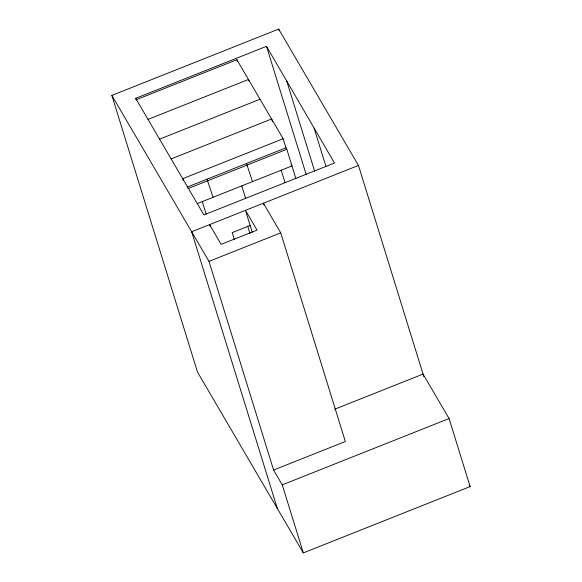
<?xml version="1.0" encoding="UTF-8"?>
<svg xmlns="http://www.w3.org/2000/svg" width="582" height="582" viewBox="0 0 582 582"><rect width="100%" height="100%" fill="white"/><g stroke="black" fill="none" stroke-linecap="round" stroke-linejoin="round"><path stroke-width="0.87" d="M334.73 409.204L423.056 374.095L449.071 418.553L470.132 486.588L303.324 552.9L197.516 372.109L111.868 95.412L278.676 29.1L358.461 165.434L423.856 376.678M135.679 98.322L266.498 46.32L334.483 163.025L203.918 214.925L135.679 98.322L136.217 100.06M136.45 99.638L236.896 59.713L283.15 138.749L285.958 147.821L187.2 187.077M148.017 119.397L248.463 79.472L248.972 81.124M159.577 139.156L260.023 99.231M171.144 158.915L271.583 118.99L272.354 121.463M283.15 138.749L182.704 178.674L183.214 180.325M188.037 188.568L286.824 149.298L295.838 178.405M197.327 203.555L291.975 165.935L291.065 164.379M358.461 165.434L191.653 231.745L277.308 508.442M250.144 225.474L232.203 232.604L234.328 239.449M208.996 261.376L280.742 232.858L345.337 441.52L273.591 470.038L208.996 261.376L111.868 95.412M273.591 470.038L282.263 484.857L449.071 418.553M285.522 147.079L286.824 149.298M469.223 485.032L470.132 486.588M246.499 163.506L252.515 181.62M280.742 232.858L263.399 203.22L263.937 204.951M207.039 179.191L213.056 197.305M314.135 128.258L325.964 166.459M278.676 29.1L279.215 30.831M286.642 80.731L314.593 171.035M266.498 46.32L306.241 174.695M281.215 170.213L285.071 182.683M236.896 59.713L237.405 61.365M241.748 185.898L245.611 198.367M252.261 232.32L245.466 210.349L257.026 230.108L221.153 244.367L209.593 224.616L210.109 226.289M247.656 226.056L250.042 233.76M202.289 201.583L206.152 214.06M282.263 484.857L303.324 552.9"/></g></svg>
